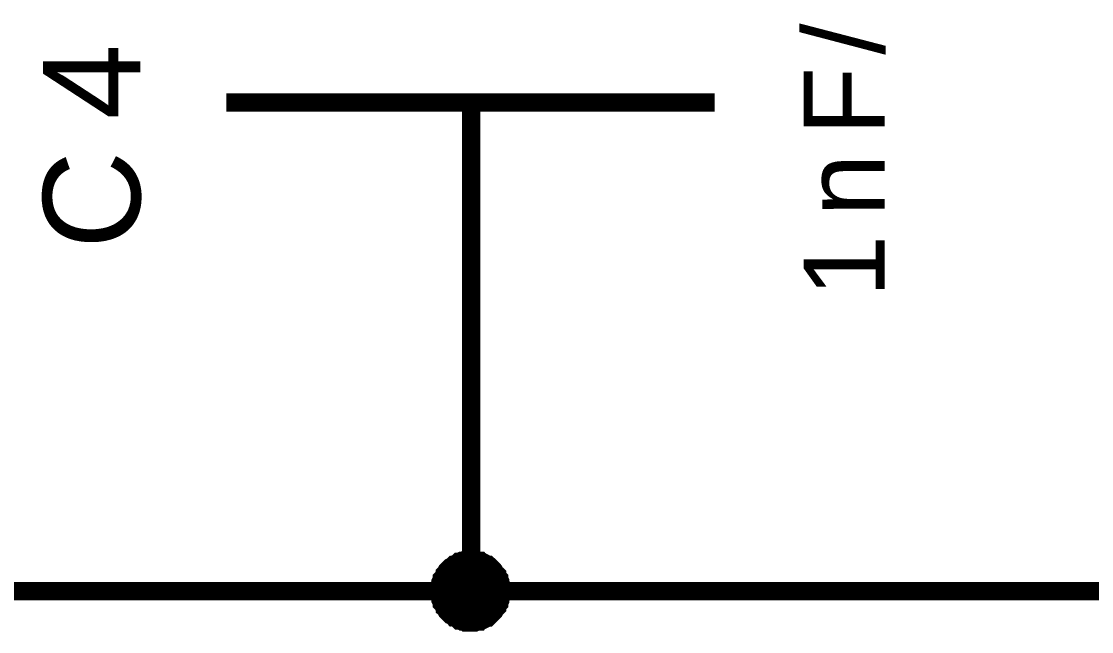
# Model space of a CAD drawing. Header units: millimetres. Extents: x -2024 to 917, y -725 to 13.
# Drawn here: x -1973.74 to -1956.23, y -339.83 to -329.84 of the extents above; entities that cross this region are included whole.
import ezdxf

# ---------------------------------------------------------------- set-up
doc = ezdxf.new("R2010")
doc.units = ezdxf.units.MM
doc.styles.get("Standard").update_dxf_attribs({"font": 'arial.ttf'})

msp = doc.modelspace()

# ---------------------------------------------------------------- linework, layer by layer
at = {"color": 7}
for points, const_width in [([(-1953.904, -316.662), (-1953.904, -339.165), (-1966.383, -339.165)], 0.3), ([(-1970.389, -331.167), (-1962.395, -331.167)], 0.3), ([(-1966.383, -331.167), (-1966.383, -334.164)], 0.3), ([(-1966.383, -334.164), (-1966.383, -339.165)], 0.3), ([(-1966.896, -339.165), (-1966.896, -339.132), (-1966.896, -339.115), (-1966.896, -339.082), (-1966.88, -339.066), (-1966.88, -339.033), (-1966.88, -339.016), (-1966.863, -338.983), (-1966.863, -338.966), (-1966.847, -338.95), (-1966.83, -338.917), (-1966.814, -338.9), (-1966.814, -338.884), (-1966.797, -338.867), (-1966.781, -338.834), (-1966.764, -338.817), (-1966.748, -338.801), (-1966.731, -338.784), (-1966.714, -338.768), (-1966.681, -338.751), (-1966.665, -338.735), (-1966.648, -338.735), (-1966.632, -338.718), (-1966.599, -338.702), (-1966.582, -338.685), (-1966.565, -338.685), (-1966.532, -338.668), (-1966.516, -338.668), (-1966.483, -338.668), (-1966.466, -338.652), (-1966.433, -338.652), (-1966.416, -338.652), (-1966.383, -338.652)], 0.3), ([(-1966.896, -339.165), (-1966.896, -339.132), (-1966.896, -339.115), (-1966.896, -339.082), (-1966.88, -339.066), (-1966.88, -339.033), (-1966.88, -339.016), (-1966.863, -338.983), (-1966.863, -338.966), (-1966.847, -338.95), (-1966.83, -338.917), (-1966.814, -338.9), (-1966.814, -338.884), (-1966.797, -338.867), (-1966.781, -338.834), (-1966.764, -338.817), (-1966.748, -338.801), (-1966.731, -338.784), (-1966.714, -338.768), (-1966.681, -338.751), (-1966.665, -338.735), (-1966.648, -338.735), (-1966.632, -338.718), (-1966.599, -338.702), (-1966.582, -338.685), (-1966.565, -338.685), (-1966.532, -338.668), (-1966.516, -338.668), (-1966.483, -338.668), (-1966.466, -338.652), (-1966.433, -338.652), (-1966.416, -338.652), (-1966.383, -338.652)], 0.3), ([(-1966.896, -339.165), (-1966.896, -339.132), (-1966.896, -339.115), (-1966.896, -339.082), (-1966.88, -339.066), (-1966.88, -339.033), (-1966.88, -339.016), (-1966.863, -338.983), (-1966.863, -338.966), (-1966.847, -338.95), (-1966.83, -338.917), (-1966.814, -338.9), (-1966.814, -338.884), (-1966.797, -338.867), (-1966.781, -338.834), (-1966.764, -338.817), (-1966.748, -338.801), (-1966.731, -338.784), (-1966.714, -338.768), (-1966.681, -338.751), (-1966.665, -338.735), (-1966.648, -338.735), (-1966.632, -338.718), (-1966.599, -338.702), (-1966.582, -338.685), (-1966.565, -338.685), (-1966.532, -338.668), (-1966.516, -338.668), (-1966.483, -338.668), (-1966.466, -338.652), (-1966.433, -338.652), (-1966.416, -338.652), (-1966.383, -338.652)], 0.3), ([(-1966.896, -339.165), (-1966.896, -339.132), (-1966.896, -339.115), (-1966.896, -339.082), (-1966.88, -339.066), (-1966.88, -339.033), (-1966.88, -339.016), (-1966.863, -338.983), (-1966.863, -338.966), (-1966.847, -338.95), (-1966.83, -338.917), (-1966.814, -338.9), (-1966.814, -338.884), (-1966.797, -338.867), (-1966.781, -338.834), (-1966.764, -338.817), (-1966.748, -338.801), (-1966.731, -338.784), (-1966.714, -338.768), (-1966.681, -338.751), (-1966.665, -338.735), (-1966.648, -338.735), (-1966.632, -338.718), (-1966.599, -338.702), (-1966.582, -338.685), (-1966.565, -338.685), (-1966.532, -338.668), (-1966.516, -338.668), (-1966.483, -338.668), (-1966.466, -338.652), (-1966.433, -338.652), (-1966.416, -338.652), (-1966.383, -338.652)], 0.3), ([(-1966.896, -339.165), (-1966.896, -339.132), (-1966.896, -339.115), (-1966.896, -339.082), (-1966.88, -339.066), (-1966.88, -339.033), (-1966.88, -339.016), (-1966.863, -338.983), (-1966.863, -338.966), (-1966.847, -338.95), (-1966.83, -338.917), (-1966.814, -338.9), (-1966.814, -338.884), (-1966.797, -338.867), (-1966.781, -338.834), (-1966.764, -338.817), (-1966.748, -338.801), (-1966.731, -338.784), (-1966.714, -338.768), (-1966.681, -338.751), (-1966.665, -338.735), (-1966.648, -338.735), (-1966.632, -338.718), (-1966.599, -338.702), (-1966.582, -338.685), (-1966.565, -338.685), (-1966.532, -338.668), (-1966.516, -338.668), (-1966.483, -338.668), (-1966.466, -338.652), (-1966.433, -338.652), (-1966.416, -338.652), (-1966.383, -338.652)], 0.3), ([(-1966.896, -339.165), (-1966.896, -339.132), (-1966.896, -339.115), (-1966.896, -339.082), (-1966.88, -339.066), (-1966.88, -339.033), (-1966.88, -339.016), (-1966.863, -338.983), (-1966.863, -338.966), (-1966.847, -338.95), (-1966.83, -338.917), (-1966.814, -338.9), (-1966.814, -338.884), (-1966.797, -338.867), (-1966.781, -338.834), (-1966.764, -338.817), (-1966.748, -338.801), (-1966.731, -338.784), (-1966.714, -338.768), (-1966.681, -338.751), (-1966.665, -338.735), (-1966.648, -338.735), (-1966.632, -338.718), (-1966.599, -338.702), (-1966.582, -338.685), (-1966.565, -338.685), (-1966.532, -338.668), (-1966.516, -338.668), (-1966.483, -338.668), (-1966.466, -338.652), (-1966.433, -338.652), (-1966.416, -338.652), (-1966.383, -338.652)], 0.3), ([(-1966.383, -338.652), (-1966.383, -338.652)], 0.3), ([(-1966.383, -338.652), (-1966.367, -338.652), (-1966.334, -338.652), (-1966.317, -338.652), (-1966.284, -338.668), (-1966.268, -338.668), (-1966.234, -338.668), (-1966.218, -338.685), (-1966.201, -338.685), (-1966.168, -338.702), (-1966.152, -338.718), (-1966.135, -338.735), (-1966.102, -338.735), (-1966.085, -338.751), (-1966.069, -338.768), (-1966.052, -338.784), (-1966.036, -338.801), (-1966.019, -338.817), (-1966.003, -338.834), (-1965.986, -338.867), (-1965.97, -338.884), (-1965.953, -338.9), (-1965.953, -338.917), (-1965.936, -338.95), (-1965.92, -338.966), (-1965.92, -338.983), (-1965.903, -339.016), (-1965.903, -339.033), (-1965.903, -339.066), (-1965.887, -339.082), (-1965.887, -339.115), (-1965.887, -339.132), (-1965.887, -339.165)], 0.3), ([(-1966.383, -338.652), (-1966.383, -338.652)], 0.3), ([(-1966.383, -338.652), (-1966.367, -338.652), (-1966.334, -338.652), (-1966.317, -338.652), (-1966.284, -338.668), (-1966.268, -338.668), (-1966.234, -338.668), (-1966.218, -338.685), (-1966.201, -338.685), (-1966.168, -338.702), (-1966.152, -338.718), (-1966.135, -338.735), (-1966.102, -338.735), (-1966.085, -338.751), (-1966.069, -338.768), (-1966.052, -338.784), (-1966.036, -338.801), (-1966.019, -338.817), (-1966.003, -338.834), (-1965.986, -338.867), (-1965.97, -338.884), (-1965.953, -338.9), (-1965.953, -338.917), (-1965.936, -338.95), (-1965.92, -338.966), (-1965.92, -338.983), (-1965.903, -339.016), (-1965.903, -339.033), (-1965.903, -339.066), (-1965.887, -339.082), (-1965.887, -339.115), (-1965.887, -339.132), (-1965.887, -339.165)], 0.3), ([(-1966.383, -338.652), (-1966.383, -338.652)], 0.3), ([(-1966.383, -338.652), (-1966.367, -338.652), (-1966.334, -338.652), (-1966.317, -338.652), (-1966.284, -338.668), (-1966.268, -338.668), (-1966.234, -338.668), (-1966.218, -338.685), (-1966.201, -338.685), (-1966.168, -338.702), (-1966.152, -338.718), (-1966.135, -338.735), (-1966.102, -338.735), (-1966.085, -338.751), (-1966.069, -338.768), (-1966.052, -338.784), (-1966.036, -338.801), (-1966.019, -338.817), (-1966.003, -338.834), (-1965.986, -338.867), (-1965.97, -338.884), (-1965.953, -338.9), (-1965.953, -338.917), (-1965.936, -338.95), (-1965.92, -338.966), (-1965.92, -338.983), (-1965.903, -339.016), (-1965.903, -339.033), (-1965.903, -339.066), (-1965.887, -339.082), (-1965.887, -339.115), (-1965.887, -339.132), (-1965.887, -339.165)], 0.3), ([(-1966.383, -338.652), (-1966.383, -338.652)], 0.3), ([(-1966.383, -338.652), (-1966.367, -338.652), (-1966.334, -338.652), (-1966.317, -338.652), (-1966.284, -338.668), (-1966.268, -338.668), (-1966.234, -338.668), (-1966.218, -338.685), (-1966.201, -338.685), (-1966.168, -338.702), (-1966.152, -338.718), (-1966.135, -338.735), (-1966.102, -338.735), (-1966.085, -338.751), (-1966.069, -338.768), (-1966.052, -338.784), (-1966.036, -338.801), (-1966.019, -338.817), (-1966.003, -338.834), (-1965.986, -338.867), (-1965.97, -338.884), (-1965.953, -338.9), (-1965.953, -338.917), (-1965.936, -338.95), (-1965.92, -338.966), (-1965.92, -338.983), (-1965.903, -339.016), (-1965.903, -339.033), (-1965.903, -339.066), (-1965.887, -339.082), (-1965.887, -339.115), (-1965.887, -339.132), (-1965.887, -339.165)], 0.3), ([(-1966.383, -338.652), (-1966.383, -338.652)], 0.3), ([(-1966.383, -338.652), (-1966.367, -338.652), (-1966.334, -338.652), (-1966.317, -338.652), (-1966.284, -338.668), (-1966.268, -338.668), (-1966.234, -338.668), (-1966.218, -338.685), (-1966.201, -338.685), (-1966.168, -338.702), (-1966.152, -338.718), (-1966.135, -338.735), (-1966.102, -338.735), (-1966.085, -338.751), (-1966.069, -338.768), (-1966.052, -338.784), (-1966.036, -338.801), (-1966.019, -338.817), (-1966.003, -338.834), (-1965.986, -338.867), (-1965.97, -338.884), (-1965.953, -338.9), (-1965.953, -338.917), (-1965.936, -338.95), (-1965.92, -338.966), (-1965.92, -338.983), (-1965.903, -339.016), (-1965.903, -339.033), (-1965.903, -339.066), (-1965.887, -339.082), (-1965.887, -339.115), (-1965.887, -339.132), (-1965.887, -339.165)], 0.3), ([(-1966.383, -338.652), (-1966.383, -338.652)], 0.3), ([(-1966.383, -338.652), (-1966.367, -338.652), (-1966.334, -338.652), (-1966.317, -338.652), (-1966.284, -338.668), (-1966.268, -338.668), (-1966.234, -338.668), (-1966.218, -338.685), (-1966.201, -338.685), (-1966.168, -338.702), (-1966.152, -338.718), (-1966.135, -338.735), (-1966.102, -338.735), (-1966.085, -338.751), (-1966.069, -338.768), (-1966.052, -338.784), (-1966.036, -338.801), (-1966.019, -338.817), (-1966.003, -338.834), (-1965.986, -338.867), (-1965.97, -338.884), (-1965.953, -338.9), (-1965.953, -338.917), (-1965.936, -338.95), (-1965.92, -338.966), (-1965.92, -338.983), (-1965.903, -339.016), (-1965.903, -339.033), (-1965.903, -339.066), (-1965.887, -339.082), (-1965.887, -339.115), (-1965.887, -339.132), (-1965.887, -339.165)], 0.3), ([(-1966.896, -339.165), (-1966.896, -339.132), (-1966.896, -339.115), (-1966.896, -339.082), (-1966.88, -339.066), (-1966.88, -339.033), (-1966.88, -339.016), (-1966.863, -338.983), (-1966.863, -338.966), (-1966.847, -338.95), (-1966.83, -338.917), (-1966.814, -338.9), (-1966.814, -338.884), (-1966.797, -338.867), (-1966.781, -338.834), (-1966.764, -338.817), (-1966.748, -338.801), (-1966.731, -338.784), (-1966.714, -338.768), (-1966.681, -338.751), (-1966.665, -338.735), (-1966.648, -338.735), (-1966.632, -338.718), (-1966.599, -338.702), (-1966.582, -338.685), (-1966.565, -338.685), (-1966.532, -338.668), (-1966.516, -338.668), (-1966.483, -338.668), (-1966.466, -338.652), (-1966.433, -338.652), (-1966.416, -338.652), (-1966.383, -338.652)], 0.0991), ([(-1966.896, -339.165), (-1966.896, -339.132), (-1966.896, -339.115), (-1966.896, -339.082), (-1966.88, -339.066), (-1966.88, -339.033), (-1966.88, -339.016), (-1966.863, -338.983), (-1966.863, -338.966), (-1966.847, -338.95), (-1966.83, -338.917), (-1966.814, -338.9), (-1966.814, -338.884), (-1966.797, -338.867), (-1966.781, -338.834), (-1966.764, -338.817), (-1966.748, -338.801), (-1966.731, -338.784), (-1966.714, -338.768), (-1966.681, -338.751), (-1966.665, -338.735), (-1966.648, -338.735), (-1966.632, -338.718), (-1966.599, -338.702), (-1966.582, -338.685), (-1966.565, -338.685), (-1966.532, -338.668), (-1966.516, -338.668), (-1966.483, -338.668), (-1966.466, -338.652), (-1966.433, -338.652), (-1966.416, -338.652), (-1966.383, -338.652)], 0.0991), ([(-1966.896, -339.165), (-1966.896, -339.132), (-1966.896, -339.115), (-1966.896, -339.082), (-1966.88, -339.066), (-1966.88, -339.033), (-1966.88, -339.016), (-1966.863, -338.983), (-1966.863, -338.966), (-1966.847, -338.95), (-1966.83, -338.917), (-1966.814, -338.9), (-1966.814, -338.884), (-1966.797, -338.867), (-1966.781, -338.834), (-1966.764, -338.817), (-1966.748, -338.801), (-1966.731, -338.784), (-1966.714, -338.768), (-1966.681, -338.751), (-1966.665, -338.735), (-1966.648, -338.735), (-1966.632, -338.718), (-1966.599, -338.702), (-1966.582, -338.685), (-1966.565, -338.685), (-1966.532, -338.668), (-1966.516, -338.668), (-1966.483, -338.668), (-1966.466, -338.652), (-1966.433, -338.652), (-1966.416, -338.652), (-1966.383, -338.652)], 0.0991), ([(-1966.896, -339.165), (-1966.896, -339.132), (-1966.896, -339.115), (-1966.896, -339.082), (-1966.88, -339.066), (-1966.88, -339.033), (-1966.88, -339.016), (-1966.863, -338.983), (-1966.863, -338.966), (-1966.847, -338.95), (-1966.83, -338.917), (-1966.814, -338.9), (-1966.814, -338.884), (-1966.797, -338.867), (-1966.781, -338.834), (-1966.764, -338.817), (-1966.748, -338.801), (-1966.731, -338.784), (-1966.714, -338.768), (-1966.681, -338.751), (-1966.665, -338.735), (-1966.648, -338.735), (-1966.632, -338.718), (-1966.599, -338.702), (-1966.582, -338.685), (-1966.565, -338.685), (-1966.532, -338.668), (-1966.516, -338.668), (-1966.483, -338.668), (-1966.466, -338.652), (-1966.433, -338.652), (-1966.416, -338.652), (-1966.383, -338.652)], 0.0991), ([(-1966.896, -339.165), (-1966.896, -339.132), (-1966.896, -339.115), (-1966.896, -339.082), (-1966.88, -339.066), (-1966.88, -339.033), (-1966.88, -339.016), (-1966.863, -338.983), (-1966.863, -338.966), (-1966.847, -338.95), (-1966.83, -338.917), (-1966.814, -338.9), (-1966.814, -338.884), (-1966.797, -338.867), (-1966.781, -338.834), (-1966.764, -338.817), (-1966.748, -338.801), (-1966.731, -338.784), (-1966.714, -338.768), (-1966.681, -338.751), (-1966.665, -338.735), (-1966.648, -338.735), (-1966.632, -338.718), (-1966.599, -338.702), (-1966.582, -338.685), (-1966.565, -338.685), (-1966.532, -338.668), (-1966.516, -338.668), (-1966.483, -338.668), (-1966.466, -338.652), (-1966.433, -338.652), (-1966.416, -338.652), (-1966.383, -338.652)], 0.0991), ([(-1966.896, -339.165), (-1966.896, -339.132), (-1966.896, -339.115), (-1966.896, -339.082), (-1966.88, -339.066), (-1966.88, -339.033), (-1966.88, -339.016), (-1966.863, -338.983), (-1966.863, -338.966), (-1966.847, -338.95), (-1966.83, -338.917), (-1966.814, -338.9), (-1966.814, -338.884), (-1966.797, -338.867), (-1966.781, -338.834), (-1966.764, -338.817), (-1966.748, -338.801), (-1966.731, -338.784), (-1966.714, -338.768), (-1966.681, -338.751), (-1966.665, -338.735), (-1966.648, -338.735), (-1966.632, -338.718), (-1966.599, -338.702), (-1966.582, -338.685), (-1966.565, -338.685), (-1966.532, -338.668), (-1966.516, -338.668), (-1966.483, -338.668), (-1966.466, -338.652), (-1966.433, -338.652), (-1966.416, -338.652), (-1966.383, -338.652)], 0.0991), ([(-1966.383, -338.652), (-1966.383, -338.652)], 0.0991), ([(-1966.383, -338.652), (-1966.367, -338.652), (-1966.334, -338.652), (-1966.317, -338.652), (-1966.284, -338.668), (-1966.268, -338.668), (-1966.234, -338.668), (-1966.218, -338.685), (-1966.201, -338.685), (-1966.168, -338.702), (-1966.152, -338.718), (-1966.135, -338.735), (-1966.102, -338.735), (-1966.085, -338.751), (-1966.069, -338.768), (-1966.052, -338.784), (-1966.036, -338.801), (-1966.019, -338.817), (-1966.003, -338.834), (-1965.986, -338.867), (-1965.97, -338.884), (-1965.953, -338.9), (-1965.953, -338.917), (-1965.936, -338.95), (-1965.92, -338.966), (-1965.92, -338.983), (-1965.903, -339.016), (-1965.903, -339.033), (-1965.903, -339.066), (-1965.887, -339.082), (-1965.887, -339.115), (-1965.887, -339.132), (-1965.887, -339.165)], 0.0991), ([(-1966.383, -338.652), (-1966.383, -338.652)], 0.0991), ([(-1966.383, -338.652), (-1966.367, -338.652), (-1966.334, -338.652), (-1966.317, -338.652), (-1966.284, -338.668), (-1966.268, -338.668), (-1966.234, -338.668), (-1966.218, -338.685), (-1966.201, -338.685), (-1966.168, -338.702), (-1966.152, -338.718), (-1966.135, -338.735), (-1966.102, -338.735), (-1966.085, -338.751), (-1966.069, -338.768), (-1966.052, -338.784), (-1966.036, -338.801), (-1966.019, -338.817), (-1966.003, -338.834), (-1965.986, -338.867), (-1965.97, -338.884), (-1965.953, -338.9), (-1965.953, -338.917), (-1965.936, -338.95), (-1965.92, -338.966), (-1965.92, -338.983), (-1965.903, -339.016), (-1965.903, -339.033), (-1965.903, -339.066), (-1965.887, -339.082), (-1965.887, -339.115), (-1965.887, -339.132), (-1965.887, -339.165)], 0.0991), ([(-1966.383, -338.652), (-1966.383, -338.652)], 0.0991), ([(-1966.383, -338.652), (-1966.367, -338.652), (-1966.334, -338.652), (-1966.317, -338.652), (-1966.284, -338.668), (-1966.268, -338.668), (-1966.234, -338.668), (-1966.218, -338.685), (-1966.201, -338.685), (-1966.168, -338.702), (-1966.152, -338.718), (-1966.135, -338.735), (-1966.102, -338.735), (-1966.085, -338.751), (-1966.069, -338.768), (-1966.052, -338.784), (-1966.036, -338.801), (-1966.019, -338.817), (-1966.003, -338.834), (-1965.986, -338.867), (-1965.97, -338.884), (-1965.953, -338.9), (-1965.953, -338.917), (-1965.936, -338.95), (-1965.92, -338.966), (-1965.92, -338.983), (-1965.903, -339.016), (-1965.903, -339.033), (-1965.903, -339.066), (-1965.887, -339.082), (-1965.887, -339.115), (-1965.887, -339.132), (-1965.887, -339.165)], 0.0991), ([(-1966.383, -338.652), (-1966.383, -338.652)], 0.0991), ([(-1966.383, -338.652), (-1966.367, -338.652), (-1966.334, -338.652), (-1966.317, -338.652), (-1966.284, -338.668), (-1966.268, -338.668), (-1966.234, -338.668), (-1966.218, -338.685), (-1966.201, -338.685), (-1966.168, -338.702), (-1966.152, -338.718), (-1966.135, -338.735), (-1966.102, -338.735), (-1966.085, -338.751), (-1966.069, -338.768), (-1966.052, -338.784), (-1966.036, -338.801), (-1966.019, -338.817), (-1966.003, -338.834), (-1965.986, -338.867), (-1965.97, -338.884), (-1965.953, -338.9), (-1965.953, -338.917), (-1965.936, -338.95), (-1965.92, -338.966), (-1965.92, -338.983), (-1965.903, -339.016), (-1965.903, -339.033), (-1965.903, -339.066), (-1965.887, -339.082), (-1965.887, -339.115), (-1965.887, -339.132), (-1965.887, -339.165)], 0.0991), ([(-1966.383, -338.652), (-1966.383, -338.652)], 0.0991), ([(-1966.383, -338.652), (-1966.367, -338.652), (-1966.334, -338.652), (-1966.317, -338.652), (-1966.284, -338.668), (-1966.268, -338.668), (-1966.234, -338.668), (-1966.218, -338.685), (-1966.201, -338.685), (-1966.168, -338.702), (-1966.152, -338.718), (-1966.135, -338.735), (-1966.102, -338.735), (-1966.085, -338.751), (-1966.069, -338.768), (-1966.052, -338.784), (-1966.036, -338.801), (-1966.019, -338.817), (-1966.003, -338.834), (-1965.986, -338.867), (-1965.97, -338.884), (-1965.953, -338.9), (-1965.953, -338.917), (-1965.936, -338.95), (-1965.92, -338.966), (-1965.92, -338.983), (-1965.903, -339.016), (-1965.903, -339.033), (-1965.903, -339.066), (-1965.887, -339.082), (-1965.887, -339.115), (-1965.887, -339.132), (-1965.887, -339.165)], 0.0991), ([(-1966.383, -338.652), (-1966.383, -338.652)], 0.0991), ([(-1966.383, -338.652), (-1966.367, -338.652), (-1966.334, -338.652), (-1966.317, -338.652), (-1966.284, -338.668), (-1966.268, -338.668), (-1966.234, -338.668), (-1966.218, -338.685), (-1966.201, -338.685), (-1966.168, -338.702), (-1966.152, -338.718), (-1966.135, -338.735), (-1966.102, -338.735), (-1966.085, -338.751), (-1966.069, -338.768), (-1966.052, -338.784), (-1966.036, -338.801), (-1966.019, -338.817), (-1966.003, -338.834), (-1965.986, -338.867), (-1965.97, -338.884), (-1965.953, -338.9), (-1965.953, -338.917), (-1965.936, -338.95), (-1965.92, -338.966), (-1965.92, -338.983), (-1965.903, -339.016), (-1965.903, -339.033), (-1965.903, -339.066), (-1965.887, -339.082), (-1965.887, -339.115), (-1965.887, -339.132), (-1965.887, -339.165)], 0.0991), ([(-1966.383, -339.165), (-1981.379, -339.165), (-1991.375, -339.165)], 0.3), ([(-1966.383, -339.678), (-1966.416, -339.678), (-1966.433, -339.678), (-1966.466, -339.678), (-1966.483, -339.662), (-1966.516, -339.662), (-1966.532, -339.662), (-1966.565, -339.645), (-1966.582, -339.645), (-1966.599, -339.629), (-1966.632, -339.612), (-1966.648, -339.596), (-1966.665, -339.596), (-1966.681, -339.579), (-1966.714, -339.563), (-1966.731, -339.546), (-1966.748, -339.529), (-1966.764, -339.513), (-1966.781, -339.496), (-1966.797, -339.463), (-1966.814, -339.447), (-1966.814, -339.43), (-1966.83, -339.414), (-1966.847, -339.38), (-1966.863, -339.364), (-1966.863, -339.347), (-1966.88, -339.314), (-1966.88, -339.298), (-1966.88, -339.265), (-1966.896, -339.248), (-1966.896, -339.215), (-1966.896, -339.198), (-1966.896, -339.165)], 0.3), ([(-1966.896, -339.165), (-1966.896, -339.165)], 0.3), ([(-1966.383, -339.678), (-1966.416, -339.678), (-1966.433, -339.678), (-1966.466, -339.678), (-1966.483, -339.662), (-1966.516, -339.662), (-1966.532, -339.662), (-1966.565, -339.645), (-1966.582, -339.645), (-1966.599, -339.629), (-1966.632, -339.612), (-1966.648, -339.596), (-1966.665, -339.596), (-1966.681, -339.579), (-1966.714, -339.563), (-1966.731, -339.546), (-1966.748, -339.529), (-1966.764, -339.513), (-1966.781, -339.496), (-1966.797, -339.463), (-1966.814, -339.447), (-1966.814, -339.43), (-1966.83, -339.414), (-1966.847, -339.38), (-1966.863, -339.364), (-1966.863, -339.347), (-1966.88, -339.314), (-1966.88, -339.298), (-1966.88, -339.265), (-1966.896, -339.248), (-1966.896, -339.215), (-1966.896, -339.198), (-1966.896, -339.165)], 0.3), ([(-1966.896, -339.165), (-1966.896, -339.165)], 0.3), ([(-1966.383, -339.678), (-1966.416, -339.678), (-1966.433, -339.678), (-1966.466, -339.678), (-1966.483, -339.662), (-1966.516, -339.662), (-1966.532, -339.662), (-1966.565, -339.645), (-1966.582, -339.645), (-1966.599, -339.629), (-1966.632, -339.612), (-1966.648, -339.596), (-1966.665, -339.596), (-1966.681, -339.579), (-1966.714, -339.563), (-1966.731, -339.546), (-1966.748, -339.529), (-1966.764, -339.513), (-1966.781, -339.496), (-1966.797, -339.463), (-1966.814, -339.447), (-1966.814, -339.43), (-1966.83, -339.414), (-1966.847, -339.38), (-1966.863, -339.364), (-1966.863, -339.347), (-1966.88, -339.314), (-1966.88, -339.298), (-1966.88, -339.265), (-1966.896, -339.248), (-1966.896, -339.215), (-1966.896, -339.198), (-1966.896, -339.165)], 0.3), ([(-1966.896, -339.165), (-1966.896, -339.165)], 0.3), ([(-1966.383, -339.678), (-1966.416, -339.678), (-1966.433, -339.678), (-1966.466, -339.678), (-1966.483, -339.662), (-1966.516, -339.662), (-1966.532, -339.662), (-1966.565, -339.645), (-1966.582, -339.645), (-1966.599, -339.629), (-1966.632, -339.612), (-1966.648, -339.596), (-1966.665, -339.596), (-1966.681, -339.579), (-1966.714, -339.563), (-1966.731, -339.546), (-1966.748, -339.529), (-1966.764, -339.513), (-1966.781, -339.496), (-1966.797, -339.463), (-1966.814, -339.447), (-1966.814, -339.43), (-1966.83, -339.414), (-1966.847, -339.38), (-1966.863, -339.364), (-1966.863, -339.347), (-1966.88, -339.314), (-1966.88, -339.298), (-1966.88, -339.265), (-1966.896, -339.248), (-1966.896, -339.215), (-1966.896, -339.198), (-1966.896, -339.165)], 0.3), ([(-1966.896, -339.165), (-1966.896, -339.165)], 0.3), ([(-1966.383, -339.678), (-1966.416, -339.678), (-1966.433, -339.678), (-1966.466, -339.678), (-1966.483, -339.662), (-1966.516, -339.662), (-1966.532, -339.662), (-1966.565, -339.645), (-1966.582, -339.645), (-1966.599, -339.629), (-1966.632, -339.612), (-1966.648, -339.596), (-1966.665, -339.596), (-1966.681, -339.579), (-1966.714, -339.563), (-1966.731, -339.546), (-1966.748, -339.529), (-1966.764, -339.513), (-1966.781, -339.496), (-1966.797, -339.463), (-1966.814, -339.447), (-1966.814, -339.43), (-1966.83, -339.414), (-1966.847, -339.38), (-1966.863, -339.364), (-1966.863, -339.347), (-1966.88, -339.314), (-1966.88, -339.298), (-1966.88, -339.265), (-1966.896, -339.248), (-1966.896, -339.215), (-1966.896, -339.198), (-1966.896, -339.165)], 0.3), ([(-1966.896, -339.165), (-1966.896, -339.165)], 0.3), ([(-1966.383, -339.678), (-1966.416, -339.678), (-1966.433, -339.678), (-1966.466, -339.678), (-1966.483, -339.662), (-1966.516, -339.662), (-1966.532, -339.662), (-1966.565, -339.645), (-1966.582, -339.645), (-1966.599, -339.629), (-1966.632, -339.612), (-1966.648, -339.596), (-1966.665, -339.596), (-1966.681, -339.579), (-1966.714, -339.563), (-1966.731, -339.546), (-1966.748, -339.529), (-1966.764, -339.513), (-1966.781, -339.496), (-1966.797, -339.463), (-1966.814, -339.447), (-1966.814, -339.43), (-1966.83, -339.414), (-1966.847, -339.38), (-1966.863, -339.364), (-1966.863, -339.347), (-1966.88, -339.314), (-1966.88, -339.298), (-1966.88, -339.265), (-1966.896, -339.248), (-1966.896, -339.215), (-1966.896, -339.198), (-1966.896, -339.165)], 0.3), ([(-1966.896, -339.165), (-1966.896, -339.165)], 0.3), ([(-1965.887, -339.165), (-1965.887, -339.198), (-1965.887, -339.215), (-1965.887, -339.248), (-1965.903, -339.265), (-1965.903, -339.298), (-1965.903, -339.314), (-1965.92, -339.347), (-1965.92, -339.364), (-1965.936, -339.38), (-1965.953, -339.414), (-1965.953, -339.43), (-1965.97, -339.447), (-1965.986, -339.463), (-1966.003, -339.496), (-1966.019, -339.513), (-1966.036, -339.529), (-1966.052, -339.546), (-1966.069, -339.563), (-1966.085, -339.579), (-1966.102, -339.596), (-1966.135, -339.596), (-1966.152, -339.612), (-1966.168, -339.629), (-1966.201, -339.645), (-1966.218, -339.645), (-1966.234, -339.662), (-1966.268, -339.662), (-1966.284, -339.662), (-1966.317, -339.678), (-1966.334, -339.678), (-1966.367, -339.678), (-1966.383, -339.678)], 0.3), ([(-1965.887, -339.165), (-1965.887, -339.198), (-1965.887, -339.215), (-1965.887, -339.248), (-1965.903, -339.265), (-1965.903, -339.298), (-1965.903, -339.314), (-1965.92, -339.347), (-1965.92, -339.364), (-1965.936, -339.38), (-1965.953, -339.414), (-1965.953, -339.43), (-1965.97, -339.447), (-1965.986, -339.463), (-1966.003, -339.496), (-1966.019, -339.513), (-1966.036, -339.529), (-1966.052, -339.546), (-1966.069, -339.563), (-1966.085, -339.579), (-1966.102, -339.596), (-1966.135, -339.596), (-1966.152, -339.612), (-1966.168, -339.629), (-1966.201, -339.645), (-1966.218, -339.645), (-1966.234, -339.662), (-1966.268, -339.662), (-1966.284, -339.662), (-1966.317, -339.678), (-1966.334, -339.678), (-1966.367, -339.678), (-1966.383, -339.678)], 0.3), ([(-1965.887, -339.165), (-1965.887, -339.198), (-1965.887, -339.215), (-1965.887, -339.248), (-1965.903, -339.265), (-1965.903, -339.298), (-1965.903, -339.314), (-1965.92, -339.347), (-1965.92, -339.364), (-1965.936, -339.38), (-1965.953, -339.414), (-1965.953, -339.43), (-1965.97, -339.447), (-1965.986, -339.463), (-1966.003, -339.496), (-1966.019, -339.513), (-1966.036, -339.529), (-1966.052, -339.546), (-1966.069, -339.563), (-1966.085, -339.579), (-1966.102, -339.596), (-1966.135, -339.596), (-1966.152, -339.612), (-1966.168, -339.629), (-1966.201, -339.645), (-1966.218, -339.645), (-1966.234, -339.662), (-1966.268, -339.662), (-1966.284, -339.662), (-1966.317, -339.678), (-1966.334, -339.678), (-1966.367, -339.678), (-1966.383, -339.678)], 0.3), ([(-1965.887, -339.165), (-1965.887, -339.198), (-1965.887, -339.215), (-1965.887, -339.248), (-1965.903, -339.265), (-1965.903, -339.298), (-1965.903, -339.314), (-1965.92, -339.347), (-1965.92, -339.364), (-1965.936, -339.38), (-1965.953, -339.414), (-1965.953, -339.43), (-1965.97, -339.447), (-1965.986, -339.463), (-1966.003, -339.496), (-1966.019, -339.513), (-1966.036, -339.529), (-1966.052, -339.546), (-1966.069, -339.563), (-1966.085, -339.579), (-1966.102, -339.596), (-1966.135, -339.596), (-1966.152, -339.612), (-1966.168, -339.629), (-1966.201, -339.645), (-1966.218, -339.645), (-1966.234, -339.662), (-1966.268, -339.662), (-1966.284, -339.662), (-1966.317, -339.678), (-1966.334, -339.678), (-1966.367, -339.678), (-1966.383, -339.678)], 0.3), ([(-1965.887, -339.165), (-1965.887, -339.198), (-1965.887, -339.215), (-1965.887, -339.248), (-1965.903, -339.265), (-1965.903, -339.298), (-1965.903, -339.314), (-1965.92, -339.347), (-1965.92, -339.364), (-1965.936, -339.38), (-1965.953, -339.414), (-1965.953, -339.43), (-1965.97, -339.447), (-1965.986, -339.463), (-1966.003, -339.496), (-1966.019, -339.513), (-1966.036, -339.529), (-1966.052, -339.546), (-1966.069, -339.563), (-1966.085, -339.579), (-1966.102, -339.596), (-1966.135, -339.596), (-1966.152, -339.612), (-1966.168, -339.629), (-1966.201, -339.645), (-1966.218, -339.645), (-1966.234, -339.662), (-1966.268, -339.662), (-1966.284, -339.662), (-1966.317, -339.678), (-1966.334, -339.678), (-1966.367, -339.678), (-1966.383, -339.678)], 0.3), ([(-1965.887, -339.165), (-1965.887, -339.198), (-1965.887, -339.215), (-1965.887, -339.248), (-1965.903, -339.265), (-1965.903, -339.298), (-1965.903, -339.314), (-1965.92, -339.347), (-1965.92, -339.364), (-1965.936, -339.38), (-1965.953, -339.414), (-1965.953, -339.43), (-1965.97, -339.447), (-1965.986, -339.463), (-1966.003, -339.496), (-1966.019, -339.513), (-1966.036, -339.529), (-1966.052, -339.546), (-1966.069, -339.563), (-1966.085, -339.579), (-1966.102, -339.596), (-1966.135, -339.596), (-1966.152, -339.612), (-1966.168, -339.629), (-1966.201, -339.645), (-1966.218, -339.645), (-1966.234, -339.662), (-1966.268, -339.662), (-1966.284, -339.662), (-1966.317, -339.678), (-1966.334, -339.678), (-1966.367, -339.678), (-1966.383, -339.678)], 0.3), ([(-1965.887, -339.165), (-1965.887, -339.165), (-1965.887, -339.165), (-1965.887, -339.165), (-1965.887, -339.165), (-1965.887, -339.165), (-1965.887, -339.165), (-1965.887, -339.165), (-1965.887, -339.165), (-1965.887, -339.165), (-1965.887, -339.165), (-1965.887, -339.165), (-1965.887, -339.165), (-1965.887, -339.165), (-1965.887, -339.165), (-1965.887, -339.165), (-1965.887, -339.165), (-1965.887, -339.165), (-1965.887, -339.165), (-1965.887, -339.165), (-1965.887, -339.165), (-1965.887, -339.165), (-1965.887, -339.165), (-1965.887, -339.165), (-1965.887, -339.165), (-1965.887, -339.165), (-1965.887, -339.165), (-1965.887, -339.165), (-1965.887, -339.165), (-1965.887, -339.165), (-1965.887, -339.165), (-1965.887, -339.165), (-1965.887, -339.165)], 0.3), ([(-1965.887, -339.165), (-1965.887, -339.165)], 0.3), ([(-1965.887, -339.165), (-1965.887, -339.165), (-1965.887, -339.165), (-1965.887, -339.165), (-1965.887, -339.165), (-1965.887, -339.165), (-1965.887, -339.165), (-1965.887, -339.165), (-1965.887, -339.165), (-1965.887, -339.165), (-1965.887, -339.165), (-1965.887, -339.165), (-1965.887, -339.165), (-1965.887, -339.165), (-1965.887, -339.165), (-1965.887, -339.165), (-1965.887, -339.165), (-1965.887, -339.165), (-1965.887, -339.165), (-1965.887, -339.165), (-1965.887, -339.165), (-1965.887, -339.165), (-1965.887, -339.165), (-1965.887, -339.165), (-1965.887, -339.165), (-1965.887, -339.165), (-1965.887, -339.165), (-1965.887, -339.165), (-1965.887, -339.165), (-1965.887, -339.165), (-1965.887, -339.165), (-1965.887, -339.165), (-1965.887, -339.165)], 0.3), ([(-1965.887, -339.165), (-1965.887, -339.165)], 0.3), ([(-1965.887, -339.165), (-1965.887, -339.165), (-1965.887, -339.165), (-1965.887, -339.165), (-1965.887, -339.165), (-1965.887, -339.165), (-1965.887, -339.165), (-1965.887, -339.165), (-1965.887, -339.165), (-1965.887, -339.165), (-1965.887, -339.165), (-1965.887, -339.165), (-1965.887, -339.165), (-1965.887, -339.165), (-1965.887, -339.165), (-1965.887, -339.165), (-1965.887, -339.165), (-1965.887, -339.165), (-1965.887, -339.165), (-1965.887, -339.165), (-1965.887, -339.165), (-1965.887, -339.165), (-1965.887, -339.165), (-1965.887, -339.165), (-1965.887, -339.165), (-1965.887, -339.165), (-1965.887, -339.165), (-1965.887, -339.165), (-1965.887, -339.165), (-1965.887, -339.165), (-1965.887, -339.165), (-1965.887, -339.165), (-1965.887, -339.165)], 0.3), ([(-1965.887, -339.165), (-1965.887, -339.165)], 0.3), ([(-1965.887, -339.165), (-1965.887, -339.165), (-1965.887, -339.165), (-1965.887, -339.165), (-1965.887, -339.165), (-1965.887, -339.165), (-1965.887, -339.165), (-1965.887, -339.165), (-1965.887, -339.165), (-1965.887, -339.165), (-1965.887, -339.165), (-1965.887, -339.165), (-1965.887, -339.165), (-1965.887, -339.165), (-1965.887, -339.165), (-1965.887, -339.165), (-1965.887, -339.165), (-1965.887, -339.165), (-1965.887, -339.165), (-1965.887, -339.165), (-1965.887, -339.165), (-1965.887, -339.165), (-1965.887, -339.165), (-1965.887, -339.165), (-1965.887, -339.165), (-1965.887, -339.165), (-1965.887, -339.165), (-1965.887, -339.165), (-1965.887, -339.165), (-1965.887, -339.165), (-1965.887, -339.165), (-1965.887, -339.165), (-1965.887, -339.165)], 0.3), ([(-1965.887, -339.165), (-1965.887, -339.165)], 0.3), ([(-1965.887, -339.165), (-1965.887, -339.165), (-1965.887, -339.165), (-1965.887, -339.165), (-1965.887, -339.165), (-1965.887, -339.165), (-1965.887, -339.165), (-1965.887, -339.165), (-1965.887, -339.165), (-1965.887, -339.165), (-1965.887, -339.165), (-1965.887, -339.165), (-1965.887, -339.165), (-1965.887, -339.165), (-1965.887, -339.165), (-1965.887, -339.165), (-1965.887, -339.165), (-1965.887, -339.165), (-1965.887, -339.165), (-1965.887, -339.165), (-1965.887, -339.165), (-1965.887, -339.165), (-1965.887, -339.165), (-1965.887, -339.165), (-1965.887, -339.165), (-1965.887, -339.165), (-1965.887, -339.165), (-1965.887, -339.165), (-1965.887, -339.165), (-1965.887, -339.165), (-1965.887, -339.165), (-1965.887, -339.165), (-1965.887, -339.165)], 0.3), ([(-1965.887, -339.165), (-1965.887, -339.165)], 0.3), ([(-1965.887, -339.165), (-1965.887, -339.165), (-1965.887, -339.165), (-1965.887, -339.165), (-1965.887, -339.165), (-1965.887, -339.165), (-1965.887, -339.165), (-1965.887, -339.165), (-1965.887, -339.165), (-1965.887, -339.165), (-1965.887, -339.165), (-1965.887, -339.165), (-1965.887, -339.165), (-1965.887, -339.165), (-1965.887, -339.165), (-1965.887, -339.165), (-1965.887, -339.165), (-1965.887, -339.165), (-1965.887, -339.165), (-1965.887, -339.165), (-1965.887, -339.165), (-1965.887, -339.165), (-1965.887, -339.165), (-1965.887, -339.165), (-1965.887, -339.165), (-1965.887, -339.165), (-1965.887, -339.165), (-1965.887, -339.165), (-1965.887, -339.165), (-1965.887, -339.165), (-1965.887, -339.165), (-1965.887, -339.165), (-1965.887, -339.165)], 0.3), ([(-1965.887, -339.165), (-1965.887, -339.165)], 0.3), ([(-1966.383, -339.678), (-1966.416, -339.678), (-1966.433, -339.678), (-1966.466, -339.678), (-1966.483, -339.662), (-1966.516, -339.662), (-1966.532, -339.662), (-1966.565, -339.645), (-1966.582, -339.645), (-1966.599, -339.629), (-1966.632, -339.612), (-1966.648, -339.596), (-1966.665, -339.596), (-1966.681, -339.579), (-1966.714, -339.563), (-1966.731, -339.546), (-1966.748, -339.529), (-1966.764, -339.513), (-1966.781, -339.496), (-1966.797, -339.463), (-1966.814, -339.447), (-1966.814, -339.43), (-1966.83, -339.414), (-1966.847, -339.38), (-1966.863, -339.364), (-1966.863, -339.347), (-1966.88, -339.314), (-1966.88, -339.298), (-1966.88, -339.265), (-1966.896, -339.248), (-1966.896, -339.215), (-1966.896, -339.198), (-1966.896, -339.165)], 0.0991), ([(-1966.896, -339.165), (-1966.896, -339.165)], 0.0991), ([(-1966.383, -339.678), (-1966.416, -339.678), (-1966.433, -339.678), (-1966.466, -339.678), (-1966.483, -339.662), (-1966.516, -339.662), (-1966.532, -339.662), (-1966.565, -339.645), (-1966.582, -339.645), (-1966.599, -339.629), (-1966.632, -339.612), (-1966.648, -339.596), (-1966.665, -339.596), (-1966.681, -339.579), (-1966.714, -339.563), (-1966.731, -339.546), (-1966.748, -339.529), (-1966.764, -339.513), (-1966.781, -339.496), (-1966.797, -339.463), (-1966.814, -339.447), (-1966.814, -339.43), (-1966.83, -339.414), (-1966.847, -339.38), (-1966.863, -339.364), (-1966.863, -339.347), (-1966.88, -339.314), (-1966.88, -339.298), (-1966.88, -339.265), (-1966.896, -339.248), (-1966.896, -339.215), (-1966.896, -339.198), (-1966.896, -339.165)], 0.0991), ([(-1966.896, -339.165), (-1966.896, -339.165)], 0.0991), ([(-1966.383, -339.678), (-1966.416, -339.678), (-1966.433, -339.678), (-1966.466, -339.678), (-1966.483, -339.662), (-1966.516, -339.662), (-1966.532, -339.662), (-1966.565, -339.645), (-1966.582, -339.645), (-1966.599, -339.629), (-1966.632, -339.612), (-1966.648, -339.596), (-1966.665, -339.596), (-1966.681, -339.579), (-1966.714, -339.563), (-1966.731, -339.546), (-1966.748, -339.529), (-1966.764, -339.513), (-1966.781, -339.496), (-1966.797, -339.463), (-1966.814, -339.447), (-1966.814, -339.43), (-1966.83, -339.414), (-1966.847, -339.38), (-1966.863, -339.364), (-1966.863, -339.347), (-1966.88, -339.314), (-1966.88, -339.298), (-1966.88, -339.265), (-1966.896, -339.248), (-1966.896, -339.215), (-1966.896, -339.198), (-1966.896, -339.165)], 0.0991), ([(-1966.896, -339.165), (-1966.896, -339.165)], 0.0991), ([(-1966.383, -339.678), (-1966.416, -339.678), (-1966.433, -339.678), (-1966.466, -339.678), (-1966.483, -339.662), (-1966.516, -339.662), (-1966.532, -339.662), (-1966.565, -339.645), (-1966.582, -339.645), (-1966.599, -339.629), (-1966.632, -339.612), (-1966.648, -339.596), (-1966.665, -339.596), (-1966.681, -339.579), (-1966.714, -339.563), (-1966.731, -339.546), (-1966.748, -339.529), (-1966.764, -339.513), (-1966.781, -339.496), (-1966.797, -339.463), (-1966.814, -339.447), (-1966.814, -339.43), (-1966.83, -339.414), (-1966.847, -339.38), (-1966.863, -339.364), (-1966.863, -339.347), (-1966.88, -339.314), (-1966.88, -339.298), (-1966.88, -339.265), (-1966.896, -339.248), (-1966.896, -339.215), (-1966.896, -339.198), (-1966.896, -339.165)], 0.0991), ([(-1966.896, -339.165), (-1966.896, -339.165)], 0.0991), ([(-1966.383, -339.678), (-1966.416, -339.678), (-1966.433, -339.678), (-1966.466, -339.678), (-1966.483, -339.662), (-1966.516, -339.662), (-1966.532, -339.662), (-1966.565, -339.645), (-1966.582, -339.645), (-1966.599, -339.629), (-1966.632, -339.612), (-1966.648, -339.596), (-1966.665, -339.596), (-1966.681, -339.579), (-1966.714, -339.563), (-1966.731, -339.546), (-1966.748, -339.529), (-1966.764, -339.513), (-1966.781, -339.496), (-1966.797, -339.463), (-1966.814, -339.447), (-1966.814, -339.43), (-1966.83, -339.414), (-1966.847, -339.38), (-1966.863, -339.364), (-1966.863, -339.347), (-1966.88, -339.314), (-1966.88, -339.298), (-1966.88, -339.265), (-1966.896, -339.248), (-1966.896, -339.215), (-1966.896, -339.198), (-1966.896, -339.165)], 0.0991), ([(-1966.896, -339.165), (-1966.896, -339.165)], 0.0991), ([(-1966.383, -339.678), (-1966.416, -339.678), (-1966.433, -339.678), (-1966.466, -339.678), (-1966.483, -339.662), (-1966.516, -339.662), (-1966.532, -339.662), (-1966.565, -339.645), (-1966.582, -339.645), (-1966.599, -339.629), (-1966.632, -339.612), (-1966.648, -339.596), (-1966.665, -339.596), (-1966.681, -339.579), (-1966.714, -339.563), (-1966.731, -339.546), (-1966.748, -339.529), (-1966.764, -339.513), (-1966.781, -339.496), (-1966.797, -339.463), (-1966.814, -339.447), (-1966.814, -339.43), (-1966.83, -339.414), (-1966.847, -339.38), (-1966.863, -339.364), (-1966.863, -339.347), (-1966.88, -339.314), (-1966.88, -339.298), (-1966.88, -339.265), (-1966.896, -339.248), (-1966.896, -339.215), (-1966.896, -339.198), (-1966.896, -339.165)], 0.0991), ([(-1966.896, -339.165), (-1966.896, -339.165)], 0.0991), ([(-1965.887, -339.165), (-1965.887, -339.198), (-1965.887, -339.215), (-1965.887, -339.248), (-1965.903, -339.265), (-1965.903, -339.298), (-1965.903, -339.314), (-1965.92, -339.347), (-1965.92, -339.364), (-1965.936, -339.38), (-1965.953, -339.414), (-1965.953, -339.43), (-1965.97, -339.447), (-1965.986, -339.463), (-1966.003, -339.496), (-1966.019, -339.513), (-1966.036, -339.529), (-1966.052, -339.546), (-1966.069, -339.563), (-1966.085, -339.579), (-1966.102, -339.596), (-1966.135, -339.596), (-1966.152, -339.612), (-1966.168, -339.629), (-1966.201, -339.645), (-1966.218, -339.645), (-1966.234, -339.662), (-1966.268, -339.662), (-1966.284, -339.662), (-1966.317, -339.678), (-1966.334, -339.678), (-1966.367, -339.678), (-1966.383, -339.678)], 0.0991), ([(-1965.887, -339.165), (-1965.887, -339.198), (-1965.887, -339.215), (-1965.887, -339.248), (-1965.903, -339.265), (-1965.903, -339.298), (-1965.903, -339.314), (-1965.92, -339.347), (-1965.92, -339.364), (-1965.936, -339.38), (-1965.953, -339.414), (-1965.953, -339.43), (-1965.97, -339.447), (-1965.986, -339.463), (-1966.003, -339.496), (-1966.019, -339.513), (-1966.036, -339.529), (-1966.052, -339.546), (-1966.069, -339.563), (-1966.085, -339.579), (-1966.102, -339.596), (-1966.135, -339.596), (-1966.152, -339.612), (-1966.168, -339.629), (-1966.201, -339.645), (-1966.218, -339.645), (-1966.234, -339.662), (-1966.268, -339.662), (-1966.284, -339.662), (-1966.317, -339.678), (-1966.334, -339.678), (-1966.367, -339.678), (-1966.383, -339.678)], 0.0991), ([(-1965.887, -339.165), (-1965.887, -339.198), (-1965.887, -339.215), (-1965.887, -339.248), (-1965.903, -339.265), (-1965.903, -339.298), (-1965.903, -339.314), (-1965.92, -339.347), (-1965.92, -339.364), (-1965.936, -339.38), (-1965.953, -339.414), (-1965.953, -339.43), (-1965.97, -339.447), (-1965.986, -339.463), (-1966.003, -339.496), (-1966.019, -339.513), (-1966.036, -339.529), (-1966.052, -339.546), (-1966.069, -339.563), (-1966.085, -339.579), (-1966.102, -339.596), (-1966.135, -339.596), (-1966.152, -339.612), (-1966.168, -339.629), (-1966.201, -339.645), (-1966.218, -339.645), (-1966.234, -339.662), (-1966.268, -339.662), (-1966.284, -339.662), (-1966.317, -339.678), (-1966.334, -339.678), (-1966.367, -339.678), (-1966.383, -339.678)], 0.0991), ([(-1965.887, -339.165), (-1965.887, -339.198), (-1965.887, -339.215), (-1965.887, -339.248), (-1965.903, -339.265), (-1965.903, -339.298), (-1965.903, -339.314), (-1965.92, -339.347), (-1965.92, -339.364), (-1965.936, -339.38), (-1965.953, -339.414), (-1965.953, -339.43), (-1965.97, -339.447), (-1965.986, -339.463), (-1966.003, -339.496), (-1966.019, -339.513), (-1966.036, -339.529), (-1966.052, -339.546), (-1966.069, -339.563), (-1966.085, -339.579), (-1966.102, -339.596), (-1966.135, -339.596), (-1966.152, -339.612), (-1966.168, -339.629), (-1966.201, -339.645), (-1966.218, -339.645), (-1966.234, -339.662), (-1966.268, -339.662), (-1966.284, -339.662), (-1966.317, -339.678), (-1966.334, -339.678), (-1966.367, -339.678), (-1966.383, -339.678)], 0.0991), ([(-1965.887, -339.165), (-1965.887, -339.198), (-1965.887, -339.215), (-1965.887, -339.248), (-1965.903, -339.265), (-1965.903, -339.298), (-1965.903, -339.314), (-1965.92, -339.347), (-1965.92, -339.364), (-1965.936, -339.38), (-1965.953, -339.414), (-1965.953, -339.43), (-1965.97, -339.447), (-1965.986, -339.463), (-1966.003, -339.496), (-1966.019, -339.513), (-1966.036, -339.529), (-1966.052, -339.546), (-1966.069, -339.563), (-1966.085, -339.579), (-1966.102, -339.596), (-1966.135, -339.596), (-1966.152, -339.612), (-1966.168, -339.629), (-1966.201, -339.645), (-1966.218, -339.645), (-1966.234, -339.662), (-1966.268, -339.662), (-1966.284, -339.662), (-1966.317, -339.678), (-1966.334, -339.678), (-1966.367, -339.678), (-1966.383, -339.678)], 0.0991), ([(-1965.887, -339.165), (-1965.887, -339.198), (-1965.887, -339.215), (-1965.887, -339.248), (-1965.903, -339.265), (-1965.903, -339.298), (-1965.903, -339.314), (-1965.92, -339.347), (-1965.92, -339.364), (-1965.936, -339.38), (-1965.953, -339.414), (-1965.953, -339.43), (-1965.97, -339.447), (-1965.986, -339.463), (-1966.003, -339.496), (-1966.019, -339.513), (-1966.036, -339.529), (-1966.052, -339.546), (-1966.069, -339.563), (-1966.085, -339.579), (-1966.102, -339.596), (-1966.135, -339.596), (-1966.152, -339.612), (-1966.168, -339.629), (-1966.201, -339.645), (-1966.218, -339.645), (-1966.234, -339.662), (-1966.268, -339.662), (-1966.284, -339.662), (-1966.317, -339.678), (-1966.334, -339.678), (-1966.367, -339.678), (-1966.383, -339.678)], 0.0991), ([(-1965.887, -339.165), (-1965.887, -339.165), (-1965.887, -339.165), (-1965.887, -339.165), (-1965.887, -339.165), (-1965.887, -339.165), (-1965.887, -339.165), (-1965.887, -339.165), (-1965.887, -339.165), (-1965.887, -339.165), (-1965.887, -339.165), (-1965.887, -339.165), (-1965.887, -339.165), (-1965.887, -339.165), (-1965.887, -339.165), (-1965.887, -339.165), (-1965.887, -339.165), (-1965.887, -339.165), (-1965.887, -339.165), (-1965.887, -339.165), (-1965.887, -339.165), (-1965.887, -339.165), (-1965.887, -339.165), (-1965.887, -339.165), (-1965.887, -339.165), (-1965.887, -339.165), (-1965.887, -339.165), (-1965.887, -339.165), (-1965.887, -339.165), (-1965.887, -339.165), (-1965.887, -339.165), (-1965.887, -339.165), (-1965.887, -339.165)], 0.0991), ([(-1965.887, -339.165), (-1965.887, -339.165)], 0.0991), ([(-1965.887, -339.165), (-1965.887, -339.165), (-1965.887, -339.165), (-1965.887, -339.165), (-1965.887, -339.165), (-1965.887, -339.165), (-1965.887, -339.165), (-1965.887, -339.165), (-1965.887, -339.165), (-1965.887, -339.165), (-1965.887, -339.165), (-1965.887, -339.165), (-1965.887, -339.165), (-1965.887, -339.165), (-1965.887, -339.165), (-1965.887, -339.165), (-1965.887, -339.165), (-1965.887, -339.165), (-1965.887, -339.165), (-1965.887, -339.165), (-1965.887, -339.165), (-1965.887, -339.165), (-1965.887, -339.165), (-1965.887, -339.165), (-1965.887, -339.165), (-1965.887, -339.165), (-1965.887, -339.165), (-1965.887, -339.165), (-1965.887, -339.165), (-1965.887, -339.165), (-1965.887, -339.165), (-1965.887, -339.165), (-1965.887, -339.165)], 0.0991), ([(-1965.887, -339.165), (-1965.887, -339.165)], 0.0991), ([(-1965.887, -339.165), (-1965.887, -339.165), (-1965.887, -339.165), (-1965.887, -339.165), (-1965.887, -339.165), (-1965.887, -339.165), (-1965.887, -339.165), (-1965.887, -339.165), (-1965.887, -339.165), (-1965.887, -339.165), (-1965.887, -339.165), (-1965.887, -339.165), (-1965.887, -339.165), (-1965.887, -339.165), (-1965.887, -339.165), (-1965.887, -339.165), (-1965.887, -339.165), (-1965.887, -339.165), (-1965.887, -339.165), (-1965.887, -339.165), (-1965.887, -339.165), (-1965.887, -339.165), (-1965.887, -339.165), (-1965.887, -339.165), (-1965.887, -339.165), (-1965.887, -339.165), (-1965.887, -339.165), (-1965.887, -339.165), (-1965.887, -339.165), (-1965.887, -339.165), (-1965.887, -339.165), (-1965.887, -339.165), (-1965.887, -339.165)], 0.0991), ([(-1965.887, -339.165), (-1965.887, -339.165)], 0.0991), ([(-1965.887, -339.165), (-1965.887, -339.165), (-1965.887, -339.165), (-1965.887, -339.165), (-1965.887, -339.165), (-1965.887, -339.165), (-1965.887, -339.165), (-1965.887, -339.165), (-1965.887, -339.165), (-1965.887, -339.165), (-1965.887, -339.165), (-1965.887, -339.165), (-1965.887, -339.165), (-1965.887, -339.165), (-1965.887, -339.165), (-1965.887, -339.165), (-1965.887, -339.165), (-1965.887, -339.165), (-1965.887, -339.165), (-1965.887, -339.165), (-1965.887, -339.165), (-1965.887, -339.165), (-1965.887, -339.165), (-1965.887, -339.165), (-1965.887, -339.165), (-1965.887, -339.165), (-1965.887, -339.165), (-1965.887, -339.165), (-1965.887, -339.165), (-1965.887, -339.165), (-1965.887, -339.165), (-1965.887, -339.165), (-1965.887, -339.165)], 0.0991), ([(-1965.887, -339.165), (-1965.887, -339.165)], 0.0991), ([(-1965.887, -339.165), (-1965.887, -339.165), (-1965.887, -339.165), (-1965.887, -339.165), (-1965.887, -339.165), (-1965.887, -339.165), (-1965.887, -339.165), (-1965.887, -339.165), (-1965.887, -339.165), (-1965.887, -339.165), (-1965.887, -339.165), (-1965.887, -339.165), (-1965.887, -339.165), (-1965.887, -339.165), (-1965.887, -339.165), (-1965.887, -339.165), (-1965.887, -339.165), (-1965.887, -339.165), (-1965.887, -339.165), (-1965.887, -339.165), (-1965.887, -339.165), (-1965.887, -339.165), (-1965.887, -339.165), (-1965.887, -339.165), (-1965.887, -339.165), (-1965.887, -339.165), (-1965.887, -339.165), (-1965.887, -339.165), (-1965.887, -339.165), (-1965.887, -339.165), (-1965.887, -339.165), (-1965.887, -339.165), (-1965.887, -339.165)], 0.0991), ([(-1965.887, -339.165), (-1965.887, -339.165)], 0.0991), ([(-1965.887, -339.165), (-1965.887, -339.165), (-1965.887, -339.165), (-1965.887, -339.165), (-1965.887, -339.165), (-1965.887, -339.165), (-1965.887, -339.165), (-1965.887, -339.165), (-1965.887, -339.165), (-1965.887, -339.165), (-1965.887, -339.165), (-1965.887, -339.165), (-1965.887, -339.165), (-1965.887, -339.165), (-1965.887, -339.165), (-1965.887, -339.165), (-1965.887, -339.165), (-1965.887, -339.165), (-1965.887, -339.165), (-1965.887, -339.165), (-1965.887, -339.165), (-1965.887, -339.165), (-1965.887, -339.165), (-1965.887, -339.165), (-1965.887, -339.165), (-1965.887, -339.165), (-1965.887, -339.165), (-1965.887, -339.165), (-1965.887, -339.165), (-1965.887, -339.165), (-1965.887, -339.165), (-1965.887, -339.165), (-1965.887, -339.165)], 0.0991), ([(-1965.887, -339.165), (-1965.887, -339.165)], 0.0991)]:
    msp.add_lwpolyline(points, dxfattribs=dict(at, const_width=const_width))
at = {"color": 7, "const_width": 0.508}
msp.add_lwpolyline([(-1966.706, -339.158, 1), (-1966.198, -339.158, 1)], format="xyb", close=True, dxfattribs=at)

# ---------------------------------------------------------------- texts
at = {"color": 7}
for s, height, p in [('/', 1.325, (-1959.614, -330.389)), ('4', 1.59, (-1971.796, -331.449)), ('F', 1.325, (-1959.614, -331.714)), ('C', 1.59, (-1971.796, -333.568)), ('n', 1.325, (-1959.614, -333.038)), ('1', 1.325, (-1959.614, -334.363))]:
    msp.add_text(s, height=height, rotation=90, dxfattribs=at).set_placement(p)

doc.saveas('drawing.dxf')
